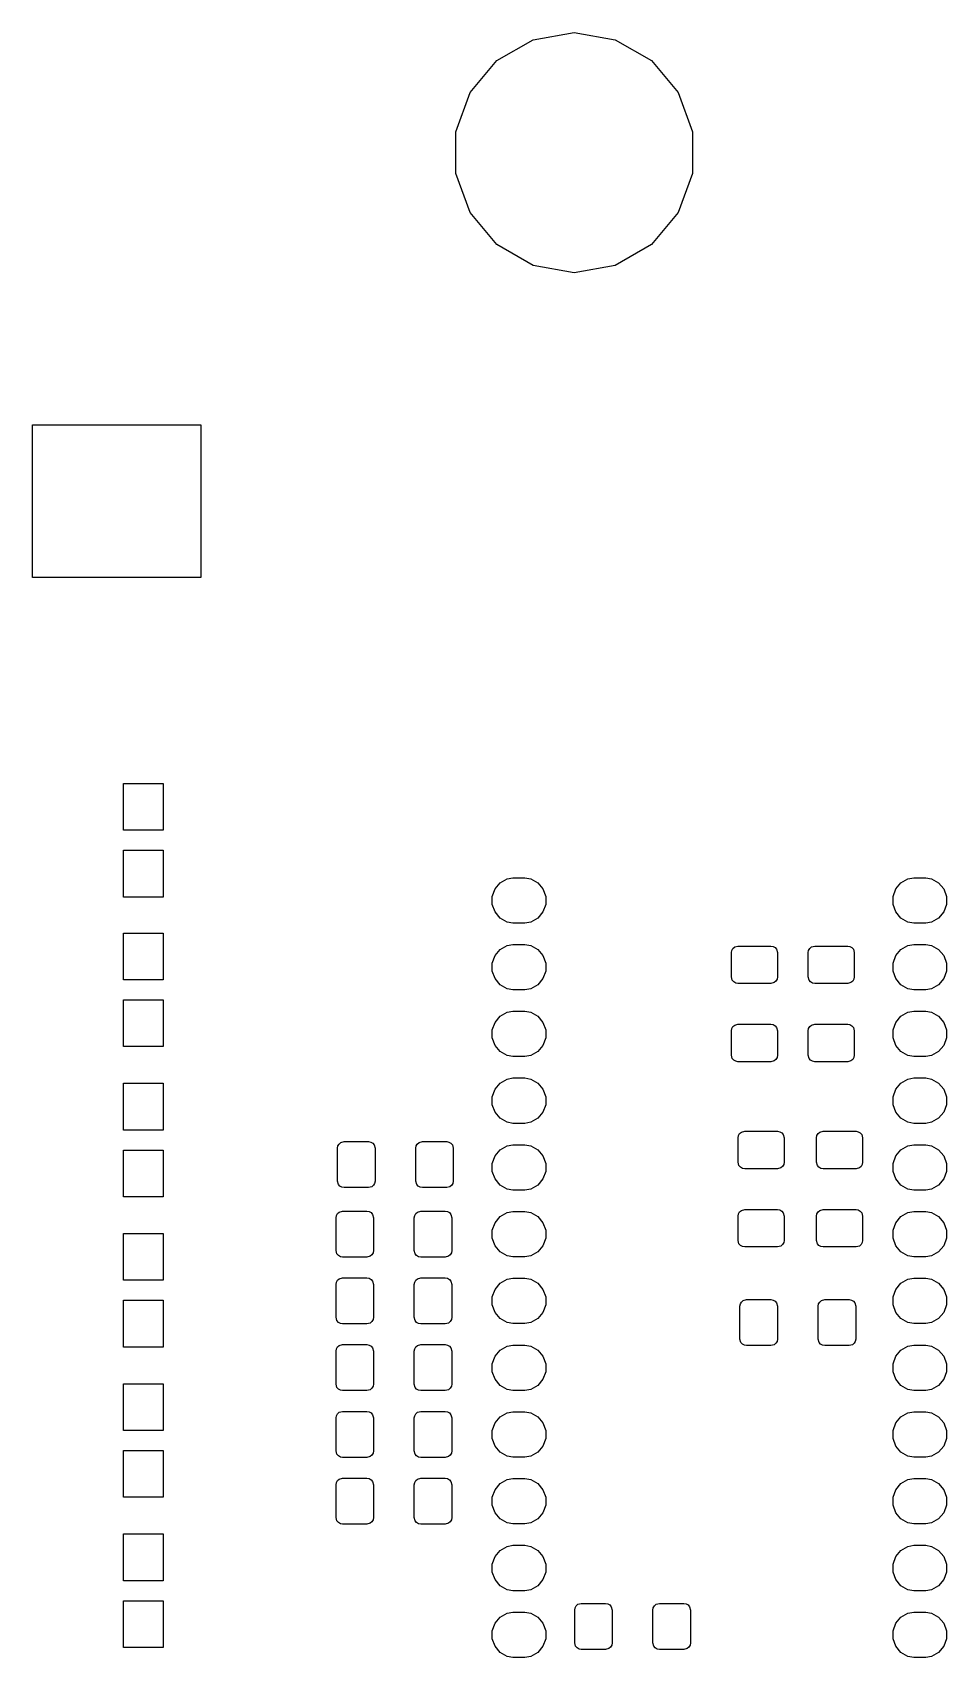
# Model space of a CAD drawing. Extents: x 84 to 156, y -169 to -34.
# Drawn here: x 120.9 to 155.7, y -100.1 to -38.2 of the extents above; entities that cross this region are included whole.
import ezdxf

# ---------------------------------------------------------------- set-up
doc = ezdxf.new("R2010")
doc.units = 0
doc.header["$MEASUREMENT"] = 0
doc.layers.add('BLACK', color=7, linetype='CONTINUOUS')

msp = doc.modelspace()

# ---------------------------------------------------------------- linework, layer by layer
at = {"layer": 'BLACK', "linetype": 'CONTINUOUS'}
for p, q in [((139.979, -38.5052), (141.541, -38.2296)), ((141.541, -38.2296), (143.104, -38.5052)), ((138.604, -39.2986), (139.979, -38.5052)), ((143.104, -38.5052), (144.479, -39.2986)), ((137.584, -40.5143), (138.604, -39.2986)), ((144.479, -39.2986), (145.499, -40.5143)), ((137.041, -42.0055), (137.584, -40.5143)), ((145.499, -40.5143), (146.041, -42.0055)), ((137.041, -43.5925), (137.041, -42.0055)), ((146.041, -42.0055), (146.041, -43.5925)), ((137.584, -45.0837), (137.041, -43.5925)), ((146.041, -43.5925), (145.499, -45.0837)), ((138.604, -46.2994), (137.584, -45.0837)), ((145.499, -45.0837), (144.479, -46.2994)), ((139.979, -47.0928), (138.604, -46.2994)), ((144.479, -46.2994), (143.104, -47.0928)), ((141.541, -47.3684), (139.979, -47.0928)), ((143.104, -47.0928), (141.541, -47.3684)), ((120.947, -58.9585), (120.947, -53.1585)), ((120.947, -53.1585), (127.347, -53.1585)), ((127.347, -53.1585), (127.347, -58.9585)), ((127.347, -58.9585), (120.947, -58.9585)), ((124.411, -68.581), (124.411, -66.801)), ((124.411, -66.801), (125.911, -66.801)), ((125.911, -66.801), (125.911, -68.581)), ((125.911, -68.581), (124.411, -68.581)), ((124.411, -71.121), (124.411, -69.341)), ((124.411, -69.341), (125.911, -69.341)), ((125.911, -69.341), (125.911, -71.121)), ((138.73, -70.5752), (138.994, -70.423)), ((138.994, -70.423), (139.218, -70.3834)), ((139.218, -70.3834), (139.674, -70.3834)), ((139.674, -70.3834), (139.898, -70.423)), ((139.898, -70.423), (140.162, -70.5752)), ((153.97, -70.5752), (154.234, -70.423)), ((154.234, -70.423), (154.458, -70.3834)), ((154.458, -70.3834), (154.914, -70.3834)), ((154.914, -70.3834), (155.138, -70.423)), ((155.138, -70.423), (155.402, -70.5752)), ((138.43, -71.0947), (138.534, -70.8085)), ((138.534, -70.8085), (138.73, -70.5752)), ((140.162, -70.5752), (140.358, -70.8085)), ((140.358, -70.8085), (140.462, -71.0947)), ((153.67, -71.0947), (153.774, -70.8085)), ((153.774, -70.8085), (153.97, -70.5752)), ((155.402, -70.5752), (155.598, -70.8085)), ((155.598, -70.8085), (155.702, -71.0947)), ((125.911, -71.121), (124.411, -71.121)), ((138.43, -71.3993), (138.43, -71.0947)), ((138.534, -71.6855), (138.43, -71.3993)), ((138.73, -71.9188), (138.534, -71.6855)), ((140.358, -71.6855), (140.162, -71.9188)), ((140.462, -71.3993), (140.358, -71.6855)), ((140.462, -71.0947), (140.462, -71.3993)), ((153.67, -71.3993), (153.67, -71.0947)), ((153.774, -71.6855), (153.67, -71.3993)), ((153.97, -71.9188), (153.774, -71.6855)), ((155.598, -71.6855), (155.402, -71.9188)), ((155.702, -71.3993), (155.598, -71.6855)), ((155.702, -71.0947), (155.702, -71.3993)), ((138.994, -72.071), (138.73, -71.9188)), ((139.218, -72.1106), (138.994, -72.071)), ((139.674, -72.1106), (139.218, -72.1106)), ((139.898, -72.071), (139.674, -72.1106)), ((140.162, -71.9188), (139.898, -72.071)), ((154.234, -72.071), (153.97, -71.9188)), ((154.458, -72.1106), (154.234, -72.071)), ((154.914, -72.1106), (154.458, -72.1106)), ((155.138, -72.071), (154.914, -72.1106)), ((155.402, -71.9188), (155.138, -72.071)), ((124.411, -74.2716), (124.411, -72.4916)), ((124.411, -72.4916), (125.911, -72.4916)), ((125.911, -72.4916), (125.911, -74.2716)), ((138.994, -72.963), (139.218, -72.9234)), ((139.218, -72.9234), (139.674, -72.9234)), ((139.674, -72.9234), (139.898, -72.963)), ((154.234, -72.963), (154.458, -72.9234)), ((154.458, -72.9234), (154.914, -72.9234)), ((154.914, -72.9234), (155.138, -72.963)), ((138.43, -73.6347), (138.534, -73.3485)), ((138.534, -73.3485), (138.73, -73.1152)), ((138.73, -73.1152), (138.994, -72.963)), ((139.898, -72.963), (140.162, -73.1152)), ((140.162, -73.1152), (140.358, -73.3485)), ((140.358, -73.3485), (140.462, -73.6347)), ((147.524, -73.234), (147.54, -73.1485)), ((147.524, -74.159), (147.524, -73.234)), ((147.54, -73.1485), (147.583, -73.0733)), ((147.583, -73.0733), (147.649, -73.0175)), ((147.649, -73.0175), (147.774, -72.984)), ((147.774, -72.984), (149.024, -72.984)), ((149.024, -72.984), (149.11, -72.9991)), ((149.11, -72.9991), (149.185, -73.0425)), ((149.185, -73.0425), (149.241, -73.109)), ((149.241, -73.109), (149.274, -73.234)), ((149.274, -73.234), (149.274, -74.159)), ((150.445, -73.234), (150.461, -73.1485)), ((150.445, -74.159), (150.445, -73.234)), ((150.461, -73.1485), (150.504, -73.0733)), ((150.504, -73.0733), (150.57, -73.0175)), ((150.57, -73.0175), (150.695, -72.984)), ((150.695, -72.984), (151.945, -72.984)), ((151.945, -72.984), (152.031, -72.9991)), ((152.031, -72.9991), (152.106, -73.0425)), ((152.106, -73.0425), (152.162, -73.109)), ((152.162, -73.109), (152.195, -73.234)), ((152.195, -73.234), (152.195, -74.159)), ((153.67, -73.6347), (153.774, -73.3485)), ((153.774, -73.3485), (153.97, -73.1152)), ((153.97, -73.1152), (154.234, -72.963)), ((155.138, -72.963), (155.402, -73.1152)), ((155.402, -73.1152), (155.598, -73.3485)), ((155.598, -73.3485), (155.702, -73.6347)), ((138.43, -73.9393), (138.43, -73.6347)), ((138.534, -74.2255), (138.43, -73.9393)), ((140.462, -73.9393), (140.358, -74.2255)), ((140.462, -73.6347), (140.462, -73.9393)), ((147.558, -74.284), (147.524, -74.159)), ((149.274, -74.159), (149.259, -74.2445)), ((150.479, -74.284), (150.445, -74.159)), ((152.195, -74.159), (152.18, -74.2445)), ((153.67, -73.9393), (153.67, -73.6347)), ((153.774, -74.2255), (153.67, -73.9393)), ((155.702, -73.9393), (155.598, -74.2255)), ((155.702, -73.6347), (155.702, -73.9393)), ((125.911, -74.2716), (124.411, -74.2716)), ((138.73, -74.4588), (138.534, -74.2255)), ((138.994, -74.611), (138.73, -74.4588)), ((139.218, -74.6506), (138.994, -74.611)), ((139.674, -74.6506), (139.218, -74.6506)), ((139.898, -74.611), (139.674, -74.6506)), ((140.162, -74.4588), (139.898, -74.611)), ((140.358, -74.2255), (140.162, -74.4588)), ((147.614, -74.3505), (147.558, -74.284)), ((147.689, -74.3939), (147.614, -74.3505)), ((147.774, -74.409), (147.689, -74.3939)), ((149.024, -74.409), (147.774, -74.409)), ((149.149, -74.3755), (149.024, -74.409)), ((149.216, -74.3197), (149.149, -74.3755)), ((149.259, -74.2445), (149.216, -74.3197)), ((150.535, -74.3505), (150.479, -74.284)), ((150.61, -74.3939), (150.535, -74.3505)), ((150.695, -74.409), (150.61, -74.3939)), ((151.945, -74.409), (150.695, -74.409)), ((152.07, -74.3755), (151.945, -74.409)), ((152.137, -74.3197), (152.07, -74.3755)), ((152.18, -74.2445), (152.137, -74.3197)), ((153.97, -74.4588), (153.774, -74.2255)), ((154.234, -74.611), (153.97, -74.4588)), ((154.458, -74.6506), (154.234, -74.611)), ((154.914, -74.6506), (154.458, -74.6506)), ((155.138, -74.611), (154.914, -74.6506)), ((155.402, -74.4588), (155.138, -74.611)), ((155.598, -74.2255), (155.402, -74.4588)), ((124.411, -76.8116), (124.411, -75.0316)), ((124.411, -75.0316), (125.911, -75.0316)), ((125.911, -75.0316), (125.911, -76.8116)), ((138.43, -76.1747), (138.534, -75.8885)), ((138.534, -75.8885), (138.73, -75.6552)), ((138.73, -75.6552), (138.994, -75.503)), ((138.994, -75.503), (139.218, -75.4634)), ((139.218, -75.4634), (139.674, -75.4634)), ((139.674, -75.4634), (139.898, -75.503)), ((139.898, -75.503), (140.162, -75.6552)), ((140.162, -75.6552), (140.358, -75.8885)), ((140.358, -75.8885), (140.462, -76.1747)), ((147.583, -76.0483), (147.649, -75.9925)), ((147.649, -75.9925), (147.774, -75.959)), ((147.774, -75.959), (149.024, -75.959)), ((149.024, -75.959), (149.11, -75.9741)), ((149.11, -75.9741), (149.185, -76.0175)), ((149.185, -76.0175), (149.241, -76.084)), ((150.504, -76.0483), (150.57, -75.9925)), ((150.57, -75.9925), (150.695, -75.959)), ((150.695, -75.959), (151.945, -75.959)), ((151.945, -75.959), (152.031, -75.9741)), ((152.031, -75.9741), (152.106, -76.0175)), ((152.106, -76.0175), (152.162, -76.084)), ((153.67, -76.1747), (153.774, -75.8885)), ((153.774, -75.8885), (153.97, -75.6552)), ((153.97, -75.6552), (154.234, -75.503)), ((154.234, -75.503), (154.458, -75.4634)), ((154.458, -75.4634), (154.914, -75.4634)), ((154.914, -75.4634), (155.138, -75.503)), ((155.138, -75.503), (155.402, -75.6552)), ((155.402, -75.6552), (155.598, -75.8885)), ((155.598, -75.8885), (155.702, -76.1747)), ((138.43, -76.4793), (138.43, -76.1747)), ((138.534, -76.7655), (138.43, -76.4793)), ((140.462, -76.4793), (140.358, -76.7655)), ((140.462, -76.1747), (140.462, -76.4793)), ((147.524, -76.209), (147.54, -76.1235)), ((147.524, -77.134), (147.524, -76.209)), ((147.54, -76.1235), (147.583, -76.0483)), ((149.241, -76.084), (149.274, -76.209)), ((149.274, -76.209), (149.274, -77.134)), ((150.445, -76.209), (150.461, -76.1235)), ((150.445, -77.134), (150.445, -76.209)), ((150.461, -76.1235), (150.504, -76.0483)), ((152.162, -76.084), (152.195, -76.209)), ((152.195, -76.209), (152.195, -77.134)), ((153.67, -76.4793), (153.67, -76.1747)), ((153.774, -76.7655), (153.67, -76.4793)), ((155.702, -76.4793), (155.598, -76.7655)), ((155.702, -76.1747), (155.702, -76.4793)), ((125.911, -76.8116), (124.411, -76.8116)), ((138.73, -76.9988), (138.534, -76.7655)), ((138.994, -77.151), (138.73, -76.9988)), ((139.218, -77.1906), (138.994, -77.151)), ((139.674, -77.1906), (139.218, -77.1906)), ((139.898, -77.151), (139.674, -77.1906)), ((140.162, -76.9988), (139.898, -77.151)), ((140.358, -76.7655), (140.162, -76.9988)), ((147.558, -77.259), (147.524, -77.134)), ((147.614, -77.3255), (147.558, -77.259)), ((149.259, -77.2195), (149.216, -77.2947)), ((149.274, -77.134), (149.259, -77.2195)), ((150.479, -77.259), (150.445, -77.134)), ((150.535, -77.3255), (150.479, -77.259)), ((152.18, -77.2195), (152.137, -77.2947)), ((152.195, -77.134), (152.18, -77.2195)), ((153.97, -76.9988), (153.774, -76.7655)), ((154.234, -77.151), (153.97, -76.9988)), ((154.458, -77.1906), (154.234, -77.151)), ((154.914, -77.1906), (154.458, -77.1906)), ((155.138, -77.151), (154.914, -77.1906)), ((155.402, -76.9988), (155.138, -77.151)), ((155.598, -76.7655), (155.402, -76.9988)), ((147.689, -77.3689), (147.614, -77.3255)), ((147.774, -77.384), (147.689, -77.3689)), ((149.024, -77.384), (147.774, -77.384)), ((149.149, -77.3505), (149.024, -77.384)), ((149.216, -77.2947), (149.149, -77.3505)), ((150.61, -77.3689), (150.535, -77.3255)), ((150.695, -77.384), (150.61, -77.3689)), ((151.945, -77.384), (150.695, -77.384)), ((152.07, -77.3505), (151.945, -77.384)), ((152.137, -77.2947), (152.07, -77.3505)), ((124.411, -79.9866), (124.411, -78.2066)), ((124.411, -78.2066), (125.911, -78.2066)), ((125.911, -78.2066), (125.911, -79.9866)), ((138.43, -78.7147), (138.534, -78.4285)), ((138.534, -78.4285), (138.73, -78.1952)), ((138.73, -78.1952), (138.994, -78.043)), ((138.994, -78.043), (139.218, -78.0034)), ((139.218, -78.0034), (139.674, -78.0034)), ((139.674, -78.0034), (139.898, -78.043)), ((139.898, -78.043), (140.162, -78.1952)), ((140.162, -78.1952), (140.358, -78.4285)), ((140.358, -78.4285), (140.462, -78.7147)), ((153.67, -78.7147), (153.774, -78.4285)), ((153.774, -78.4285), (153.97, -78.1952)), ((153.97, -78.1952), (154.234, -78.043)), ((154.234, -78.043), (154.458, -78.0034)), ((154.458, -78.0034), (154.914, -78.0034)), ((154.914, -78.0034), (155.138, -78.043)), ((155.138, -78.043), (155.402, -78.1952)), ((155.402, -78.1952), (155.598, -78.4285)), ((155.598, -78.4285), (155.702, -78.7147)), ((138.43, -79.0193), (138.43, -78.7147)), ((138.534, -79.3055), (138.43, -79.0193)), ((140.462, -79.0193), (140.358, -79.3055)), ((140.462, -78.7147), (140.462, -79.0193)), ((153.67, -79.0193), (153.67, -78.7147)), ((153.774, -79.3055), (153.67, -79.0193)), ((155.702, -79.0193), (155.598, -79.3055)), ((155.702, -78.7147), (155.702, -79.0193)), ((138.73, -79.5388), (138.534, -79.3055)), ((138.994, -79.691), (138.73, -79.5388)), ((139.218, -79.7306), (138.994, -79.691)), ((139.674, -79.7306), (139.218, -79.7306)), ((139.898, -79.691), (139.674, -79.7306)), ((140.162, -79.5388), (139.898, -79.691)), ((140.358, -79.3055), (140.162, -79.5388)), ((153.97, -79.5388), (153.774, -79.3055)), ((154.234, -79.691), (153.97, -79.5388)), ((154.458, -79.7306), (154.234, -79.691)), ((154.914, -79.7306), (154.458, -79.7306)), ((155.138, -79.691), (154.914, -79.7306)), ((155.402, -79.5388), (155.138, -79.691)), ((155.598, -79.3055), (155.402, -79.5388)), ((125.911, -79.9866), (124.411, -79.9866)), ((147.778, -80.2825), (147.794, -80.197)), ((147.778, -81.2075), (147.778, -80.2825)), ((147.794, -80.197), (147.837, -80.1218)), ((147.837, -80.1218), (147.903, -80.066)), ((147.903, -80.066), (148.028, -80.0325)), ((148.028, -80.0325), (149.278, -80.0325)), ((149.278, -80.0325), (149.364, -80.0476)), ((149.364, -80.0476), (149.439, -80.091)), ((149.439, -80.091), (149.495, -80.1575)), ((149.495, -80.1575), (149.528, -80.2825)), ((149.528, -80.2825), (149.528, -81.2075)), ((150.763, -80.2825), (150.778, -80.197)), ((150.763, -81.2075), (150.763, -80.2825)), ((150.778, -80.197), (150.821, -80.1218)), ((150.821, -80.1218), (150.888, -80.066)), ((150.888, -80.066), (151.013, -80.0325)), ((151.013, -80.0325), (152.263, -80.0325)), ((152.263, -80.0325), (152.349, -80.0476)), ((152.349, -80.0476), (152.424, -80.091)), ((152.424, -80.091), (152.48, -80.1575)), ((152.48, -80.1575), (152.513, -80.2825)), ((152.513, -80.2825), (152.513, -81.2075)), ((124.411, -82.5266), (124.411, -80.7466)), ((124.411, -80.7466), (125.911, -80.7466)), ((125.911, -80.7466), (125.911, -82.5266)), ((132.547, -80.6764), (132.562, -80.5909)), ((132.547, -81.9264), (132.547, -80.6764)), ((132.562, -80.5909), (132.605, -80.5157)), ((132.605, -80.5157), (132.672, -80.4599)), ((132.672, -80.4599), (132.797, -80.4264)), ((132.797, -80.4264), (133.722, -80.4264)), ((133.722, -80.4264), (133.808, -80.4415)), ((133.808, -80.4415), (133.883, -80.4849)), ((133.883, -80.4849), (133.939, -80.5514)), ((133.939, -80.5514), (133.972, -80.6764)), ((133.972, -80.6764), (133.972, -81.9264)), ((135.522, -80.6764), (135.537, -80.5909)), ((135.522, -81.9264), (135.522, -80.6764)), ((135.537, -80.5909), (135.58, -80.5157)), ((135.58, -80.5157), (135.647, -80.4599)), ((135.647, -80.4599), (135.772, -80.4264)), ((135.772, -80.4264), (136.697, -80.4264)), ((136.697, -80.4264), (136.783, -80.4415)), ((136.783, -80.4415), (136.858, -80.4849)), ((136.858, -80.4849), (136.914, -80.5514)), ((136.914, -80.5514), (136.947, -80.6764)), ((136.947, -80.6764), (136.947, -81.9264)), ((138.43, -81.2547), (138.534, -80.9685)), ((138.534, -80.9685), (138.73, -80.7352)), ((138.73, -80.7352), (138.994, -80.583)), ((138.994, -80.583), (139.218, -80.5434)), ((139.218, -80.5434), (139.674, -80.5434)), ((139.674, -80.5434), (139.898, -80.583)), ((139.898, -80.583), (140.162, -80.7352)), ((140.162, -80.7352), (140.358, -80.9685)), ((140.358, -80.9685), (140.462, -81.2547)), ((153.67, -81.2547), (153.774, -80.9685)), ((153.774, -80.9685), (153.97, -80.7352)), ((153.97, -80.7352), (154.234, -80.583)), ((154.234, -80.583), (154.458, -80.5434)), ((154.458, -80.5434), (154.914, -80.5434)), ((154.914, -80.5434), (155.138, -80.583)), ((155.138, -80.583), (155.402, -80.7352)), ((155.402, -80.7352), (155.598, -80.9685)), ((155.598, -80.9685), (155.702, -81.2547)), ((138.43, -81.5593), (138.43, -81.2547)), ((138.534, -81.8455), (138.43, -81.5593)), ((140.462, -81.5593), (140.358, -81.8455)), ((140.462, -81.2547), (140.462, -81.5593)), ((147.812, -81.3325), (147.778, -81.2075)), ((147.868, -81.399), (147.812, -81.3325)), ((147.943, -81.4424), (147.868, -81.399)), ((148.028, -81.4575), (147.943, -81.4424)), ((149.278, -81.4575), (148.028, -81.4575)), ((149.403, -81.424), (149.278, -81.4575)), ((149.47, -81.3682), (149.403, -81.424)), ((149.513, -81.293), (149.47, -81.3682)), ((149.528, -81.2075), (149.513, -81.293)), ((150.796, -81.3325), (150.763, -81.2075)), ((150.852, -81.399), (150.796, -81.3325)), ((150.927, -81.4424), (150.852, -81.399)), ((151.013, -81.4575), (150.927, -81.4424)), ((152.263, -81.4575), (151.013, -81.4575)), ((152.388, -81.424), (152.263, -81.4575)), ((152.455, -81.3682), (152.388, -81.424)), ((152.498, -81.293), (152.455, -81.3682)), ((152.513, -81.2075), (152.498, -81.293)), ((153.67, -81.5593), (153.67, -81.2547)), ((153.774, -81.8455), (153.67, -81.5593)), ((155.702, -81.5593), (155.598, -81.8455)), ((155.702, -81.2547), (155.702, -81.5593)), ((132.58, -82.0514), (132.547, -81.9264)), ((132.636, -82.1179), (132.58, -82.0514)), ((132.711, -82.1613), (132.636, -82.1179)), ((132.797, -82.1764), (132.711, -82.1613)), ((133.722, -82.1764), (132.797, -82.1764)), ((133.847, -82.1429), (133.722, -82.1764)), ((133.914, -82.0871), (133.847, -82.1429)), ((133.957, -82.0119), (133.914, -82.0871)), ((133.972, -81.9264), (133.957, -82.0119)), ((135.555, -82.0514), (135.522, -81.9264)), ((135.611, -82.1179), (135.555, -82.0514)), ((135.686, -82.1613), (135.611, -82.1179)), ((135.772, -82.1764), (135.686, -82.1613)), ((136.697, -82.1764), (135.772, -82.1764)), ((136.822, -82.1429), (136.697, -82.1764)), ((136.889, -82.0871), (136.822, -82.1429)), ((136.932, -82.0119), (136.889, -82.0871)), ((136.947, -81.9264), (136.932, -82.0119)), ((138.73, -82.0788), (138.534, -81.8455)), ((138.994, -82.231), (138.73, -82.0788)), ((140.162, -82.0788), (139.898, -82.231)), ((140.358, -81.8455), (140.162, -82.0788)), ((153.97, -82.0788), (153.774, -81.8455)), ((154.234, -82.231), (153.97, -82.0788)), ((155.402, -82.0788), (155.138, -82.231)), ((155.598, -81.8455), (155.402, -82.0788)), ((125.911, -82.5266), (124.411, -82.5266)), ((139.218, -82.2706), (138.994, -82.231)), ((139.674, -82.2706), (139.218, -82.2706)), ((139.898, -82.231), (139.674, -82.2706)), ((154.458, -82.2706), (154.234, -82.231)), ((154.914, -82.2706), (154.458, -82.2706)), ((155.138, -82.231), (154.914, -82.2706)), ((132.489, -83.319), (132.504, -83.2335)), ((132.489, -84.569), (132.489, -83.319)), ((132.504, -83.2335), (132.548, -83.1583)), ((132.548, -83.1583), (132.614, -83.1025)), ((132.614, -83.1025), (132.739, -83.069)), ((132.739, -83.069), (133.664, -83.069)), ((133.664, -83.069), (133.75, -83.0841)), ((133.75, -83.0841), (133.825, -83.1275)), ((133.825, -83.1275), (133.881, -83.194)), ((133.881, -83.194), (133.914, -83.319)), ((133.914, -83.319), (133.914, -84.569)), ((135.464, -83.319), (135.479, -83.2335)), ((135.464, -84.569), (135.464, -83.319)), ((135.479, -83.2335), (135.523, -83.1583)), ((135.523, -83.1583), (135.589, -83.1025)), ((135.589, -83.1025), (135.714, -83.069)), ((135.714, -83.069), (136.639, -83.069)), ((136.639, -83.069), (136.725, -83.0841)), ((136.725, -83.0841), (136.8, -83.1275)), ((136.8, -83.1275), (136.856, -83.194)), ((136.856, -83.194), (136.889, -83.319)), ((136.889, -83.319), (136.889, -84.569)), ((138.534, -83.5085), (138.73, -83.2752)), ((138.73, -83.2752), (138.994, -83.123)), ((138.994, -83.123), (139.218, -83.0834)), ((139.218, -83.0834), (139.674, -83.0834)), ((139.674, -83.0834), (139.898, -83.123)), ((139.898, -83.123), (140.162, -83.2752)), ((140.162, -83.2752), (140.358, -83.5085)), ((147.778, -83.2575), (147.794, -83.172)), ((147.778, -84.1825), (147.778, -83.2575)), ((147.794, -83.172), (147.837, -83.0968)), ((147.837, -83.0968), (147.903, -83.041)), ((147.903, -83.041), (148.028, -83.0075)), ((148.028, -83.0075), (149.278, -83.0075)), ((149.278, -83.0075), (149.364, -83.0226)), ((149.364, -83.0226), (149.439, -83.066)), ((149.439, -83.066), (149.495, -83.1325)), ((149.495, -83.1325), (149.528, -83.2575)), ((149.528, -83.2575), (149.528, -84.1825)), ((150.763, -83.2575), (150.778, -83.172)), ((150.763, -84.1825), (150.763, -83.2575)), ((150.778, -83.172), (150.821, -83.0968)), ((150.821, -83.0968), (150.888, -83.041)), ((150.888, -83.041), (151.013, -83.0075)), ((151.013, -83.0075), (152.263, -83.0075)), ((152.263, -83.0075), (152.349, -83.0226)), ((152.349, -83.0226), (152.424, -83.066)), ((152.424, -83.066), (152.48, -83.1325)), ((152.48, -83.1325), (152.513, -83.2575)), ((152.513, -83.2575), (152.513, -84.1825)), ((153.774, -83.5085), (153.97, -83.2752)), ((153.97, -83.2752), (154.234, -83.123)), ((154.234, -83.123), (154.458, -83.0834)), ((154.458, -83.0834), (154.914, -83.0834)), ((154.914, -83.0834), (155.138, -83.123)), ((155.138, -83.123), (155.402, -83.2752)), ((155.402, -83.2752), (155.598, -83.5085)), ((124.411, -85.7016), (124.411, -83.9216)), ((124.411, -83.9216), (125.911, -83.9216)), ((125.911, -83.9216), (125.911, -85.7016)), ((138.43, -83.7947), (138.534, -83.5085)), ((138.43, -84.0993), (138.43, -83.7947)), ((140.358, -83.5085), (140.462, -83.7947)), ((140.462, -83.7947), (140.462, -84.0993)), ((153.67, -83.7947), (153.774, -83.5085)), ((153.67, -84.0993), (153.67, -83.7947)), ((155.598, -83.5085), (155.702, -83.7947)), ((155.702, -83.7947), (155.702, -84.0993)), ((132.523, -84.694), (132.489, -84.569)), ((132.579, -84.7605), (132.523, -84.694)), ((133.899, -84.6545), (133.856, -84.7297)), ((133.914, -84.569), (133.899, -84.6545)), ((135.498, -84.694), (135.464, -84.569)), ((135.554, -84.7605), (135.498, -84.694)), ((136.874, -84.6545), (136.831, -84.7297)), ((136.889, -84.569), (136.874, -84.6545)), ((138.534, -84.3855), (138.43, -84.0993)), ((138.73, -84.6188), (138.534, -84.3855)), ((138.994, -84.771), (138.73, -84.6188)), ((140.162, -84.6188), (139.898, -84.771)), ((140.358, -84.3855), (140.162, -84.6188)), ((140.462, -84.0993), (140.358, -84.3855)), ((147.812, -84.3075), (147.778, -84.1825)), ((147.868, -84.374), (147.812, -84.3075)), ((147.943, -84.4174), (147.868, -84.374)), ((148.028, -84.4325), (147.943, -84.4174)), ((149.278, -84.4325), (148.028, -84.4325)), ((149.403, -84.399), (149.278, -84.4325)), ((149.47, -84.3432), (149.403, -84.399)), ((149.513, -84.268), (149.47, -84.3432)), ((149.528, -84.1825), (149.513, -84.268)), ((150.796, -84.3075), (150.763, -84.1825)), ((150.852, -84.374), (150.796, -84.3075)), ((150.927, -84.4174), (150.852, -84.374)), ((151.013, -84.4325), (150.927, -84.4174)), ((152.263, -84.4325), (151.013, -84.4325)), ((152.388, -84.399), (152.263, -84.4325)), ((152.455, -84.3432), (152.388, -84.399)), ((152.498, -84.268), (152.455, -84.3432)), ((152.513, -84.1825), (152.498, -84.268)), ((153.774, -84.3855), (153.67, -84.0993)), ((153.97, -84.6188), (153.774, -84.3855)), ((154.234, -84.771), (153.97, -84.6188)), ((155.402, -84.6188), (155.138, -84.771)), ((155.598, -84.3855), (155.402, -84.6188)), ((155.702, -84.0993), (155.598, -84.3855)), ((132.654, -84.8039), (132.579, -84.7605)), ((132.739, -84.819), (132.654, -84.8039)), ((133.664, -84.819), (132.739, -84.819)), ((133.789, -84.7855), (133.664, -84.819)), ((133.856, -84.7297), (133.789, -84.7855)), ((135.629, -84.8039), (135.554, -84.7605)), ((135.714, -84.819), (135.629, -84.8039)), ((136.639, -84.819), (135.714, -84.819)), ((136.764, -84.7855), (136.639, -84.819)), ((136.831, -84.7297), (136.764, -84.7855)), ((139.218, -84.8106), (138.994, -84.771)), ((139.674, -84.8106), (139.218, -84.8106)), ((139.898, -84.771), (139.674, -84.8106)), ((154.458, -84.8106), (154.234, -84.771)), ((154.914, -84.8106), (154.458, -84.8106)), ((155.138, -84.771), (154.914, -84.8106)), ((125.911, -85.7016), (124.411, -85.7016)), ((132.489, -85.859), (132.504, -85.7735)), ((132.489, -87.109), (132.489, -85.859)), ((132.504, -85.7735), (132.548, -85.6983)), ((132.548, -85.6983), (132.614, -85.6425)), ((132.614, -85.6425), (132.739, -85.609)), ((132.739, -85.609), (133.664, -85.609)), ((133.664, -85.609), (133.75, -85.6241)), ((133.75, -85.6241), (133.825, -85.6675)), ((133.825, -85.6675), (133.881, -85.734)), ((133.881, -85.734), (133.914, -85.859)), ((133.914, -85.859), (133.914, -87.109)), ((135.464, -85.859), (135.479, -85.7735)), ((135.464, -87.109), (135.464, -85.859)), ((135.479, -85.7735), (135.523, -85.6983)), ((135.523, -85.6983), (135.589, -85.6425)), ((135.589, -85.6425), (135.714, -85.609)), ((135.714, -85.609), (136.639, -85.609)), ((136.639, -85.609), (136.725, -85.6241)), ((136.725, -85.6241), (136.8, -85.6675)), ((136.8, -85.6675), (136.856, -85.734)), ((136.856, -85.734), (136.889, -85.859)), ((136.889, -85.859), (136.889, -87.109)), ((138.534, -86.0485), (138.73, -85.8152)), ((138.73, -85.8152), (138.994, -85.663)), ((138.994, -85.663), (139.218, -85.6234)), ((139.218, -85.6234), (139.674, -85.6234)), ((139.674, -85.6234), (139.898, -85.663)), ((139.898, -85.663), (140.162, -85.8152)), ((140.162, -85.8152), (140.358, -86.0485)), ((153.774, -86.0485), (153.97, -85.8152)), ((153.97, -85.8152), (154.234, -85.663)), ((154.234, -85.663), (154.458, -85.6234)), ((154.458, -85.6234), (154.914, -85.6234)), ((154.914, -85.6234), (155.138, -85.663)), ((155.138, -85.663), (155.402, -85.8152)), ((155.402, -85.8152), (155.598, -86.0485)), ((124.411, -88.2416), (124.411, -86.4616)), ((124.411, -86.4616), (125.911, -86.4616)), ((125.911, -86.4616), (125.911, -88.2416)), ((138.43, -86.3347), (138.534, -86.0485)), ((138.43, -86.6393), (138.43, -86.3347)), ((140.358, -86.0485), (140.462, -86.3347)), ((140.462, -86.3347), (140.462, -86.6393)), ((147.866, -86.602), (147.909, -86.5268)), ((147.909, -86.5268), (147.975, -86.471)), ((147.975, -86.471), (148.1, -86.4375)), ((148.1, -86.4375), (149.025, -86.4375)), ((149.025, -86.4375), (149.111, -86.4526)), ((149.111, -86.4526), (149.186, -86.496)), ((149.186, -86.496), (149.242, -86.5625)), ((150.841, -86.602), (150.884, -86.5268)), ((150.884, -86.5268), (150.951, -86.471)), ((150.951, -86.471), (151.076, -86.4375)), ((151.076, -86.4375), (152, -86.4375)), ((152, -86.4375), (152.086, -86.4526)), ((152.086, -86.4526), (152.161, -86.496)), ((152.161, -86.496), (152.217, -86.5625)), ((153.67, -86.3347), (153.774, -86.0485)), ((153.67, -86.6393), (153.67, -86.3347)), ((155.598, -86.0485), (155.702, -86.3347)), ((155.702, -86.3347), (155.702, -86.6393)), ((132.523, -87.234), (132.489, -87.109)), ((133.914, -87.109), (133.899, -87.1945)), ((135.498, -87.234), (135.464, -87.109)), ((136.889, -87.109), (136.874, -87.1945)), ((138.534, -86.9255), (138.43, -86.6393)), ((138.73, -87.1588), (138.534, -86.9255)), ((138.994, -87.311), (138.73, -87.1588)), ((140.162, -87.1588), (139.898, -87.311)), ((140.358, -86.9255), (140.162, -87.1588)), ((140.462, -86.6393), (140.358, -86.9255)), ((147.85, -86.6875), (147.866, -86.602)), ((147.85, -87.9375), (147.85, -86.6875)), ((149.242, -86.5625), (149.275, -86.6875)), ((149.275, -86.6875), (149.275, -87.9375)), ((150.826, -86.6875), (150.841, -86.602)), ((150.826, -87.9375), (150.826, -86.6875)), ((152.217, -86.5625), (152.25, -86.6875)), ((152.25, -86.6875), (152.25, -87.9375)), ((153.774, -86.9255), (153.67, -86.6393)), ((153.97, -87.1588), (153.774, -86.9255)), ((154.234, -87.311), (153.97, -87.1588)), ((155.402, -87.1588), (155.138, -87.311)), ((155.598, -86.9255), (155.402, -87.1588)), ((155.702, -86.6393), (155.598, -86.9255)), ((132.579, -87.3005), (132.523, -87.234)), ((132.654, -87.3439), (132.579, -87.3005)), ((132.739, -87.359), (132.654, -87.3439)), ((133.664, -87.359), (132.739, -87.359)), ((133.789, -87.3255), (133.664, -87.359)), ((133.856, -87.2697), (133.789, -87.3255)), ((133.899, -87.1945), (133.856, -87.2697)), ((135.554, -87.3005), (135.498, -87.234)), ((135.629, -87.3439), (135.554, -87.3005)), ((135.714, -87.359), (135.629, -87.3439)), ((136.639, -87.359), (135.714, -87.359)), ((136.764, -87.3255), (136.639, -87.359)), ((136.831, -87.2697), (136.764, -87.3255)), ((136.874, -87.1945), (136.831, -87.2697)), ((139.218, -87.3506), (138.994, -87.311)), ((139.674, -87.3506), (139.218, -87.3506)), ((139.898, -87.311), (139.674, -87.3506)), ((154.458, -87.3506), (154.234, -87.311)), ((154.914, -87.3506), (154.458, -87.3506)), ((155.138, -87.311), (154.914, -87.3506)), ((125.911, -88.2416), (124.411, -88.2416)), ((132.489, -88.399), (132.504, -88.3135)), ((132.489, -89.649), (132.489, -88.399)), ((132.504, -88.3135), (132.548, -88.2383)), ((132.548, -88.2383), (132.614, -88.1825)), ((132.614, -88.1825), (132.739, -88.149)), ((132.739, -88.149), (133.664, -88.149)), ((133.664, -88.149), (133.75, -88.1641)), ((133.75, -88.1641), (133.825, -88.2075)), ((133.825, -88.2075), (133.881, -88.274)), ((133.881, -88.274), (133.914, -88.399)), ((133.914, -88.399), (133.914, -89.649)), ((135.464, -88.399), (135.479, -88.3135)), ((135.464, -89.649), (135.464, -88.399)), ((135.479, -88.3135), (135.523, -88.2383)), ((135.523, -88.2383), (135.589, -88.1825)), ((135.589, -88.1825), (135.714, -88.149)), ((135.714, -88.149), (136.639, -88.149)), ((136.639, -88.149), (136.725, -88.1641)), ((136.725, -88.1641), (136.8, -88.2075)), ((136.8, -88.2075), (136.856, -88.274)), ((136.856, -88.274), (136.889, -88.399)), ((136.889, -88.399), (136.889, -89.649)), ((138.534, -88.5885), (138.73, -88.3552)), ((138.73, -88.3552), (138.994, -88.203)), ((138.994, -88.203), (139.218, -88.1634)), ((139.218, -88.1634), (139.674, -88.1634)), ((139.674, -88.1634), (139.898, -88.203)), ((139.898, -88.203), (140.162, -88.3552)), ((140.162, -88.3552), (140.358, -88.5885)), ((147.884, -88.0625), (147.85, -87.9375)), ((147.94, -88.129), (147.884, -88.0625)), ((148.015, -88.1724), (147.94, -88.129)), ((148.1, -88.1875), (148.015, -88.1724)), ((149.025, -88.1875), (148.1, -88.1875)), ((149.15, -88.154), (149.025, -88.1875)), ((149.217, -88.0982), (149.15, -88.154)), ((149.26, -88.023), (149.217, -88.0982)), ((149.275, -87.9375), (149.26, -88.023)), ((150.859, -88.0625), (150.826, -87.9375)), ((150.915, -88.129), (150.859, -88.0625)), ((150.99, -88.1724), (150.915, -88.129)), ((151.076, -88.1875), (150.99, -88.1724)), ((152, -88.1875), (151.076, -88.1875)), ((152.125, -88.154), (152, -88.1875)), ((152.192, -88.0982), (152.125, -88.154)), ((152.235, -88.023), (152.192, -88.0982)), ((152.25, -87.9375), (152.235, -88.023)), ((153.774, -88.5885), (153.97, -88.3552)), ((153.97, -88.3552), (154.234, -88.203)), ((154.234, -88.203), (154.458, -88.1634)), ((154.458, -88.1634), (154.914, -88.1634)), ((154.914, -88.1634), (155.138, -88.203)), ((155.138, -88.203), (155.402, -88.3552)), ((155.402, -88.3552), (155.598, -88.5885)), ((138.43, -88.8747), (138.534, -88.5885)), ((138.43, -89.1793), (138.43, -88.8747)), ((140.358, -88.5885), (140.462, -88.8747)), ((140.462, -88.8747), (140.462, -89.1793)), ((153.67, -88.8747), (153.774, -88.5885)), ((153.67, -89.1793), (153.67, -88.8747)), ((155.598, -88.5885), (155.702, -88.8747)), ((155.702, -88.8747), (155.702, -89.1793)), ((124.411, -91.4166), (124.411, -89.6366)), ((124.411, -89.6366), (125.911, -89.6366)), ((125.911, -89.6366), (125.911, -91.4166)), ((138.534, -89.4655), (138.43, -89.1793)), ((138.73, -89.6988), (138.534, -89.4655)), ((140.358, -89.4655), (140.162, -89.6988)), ((140.462, -89.1793), (140.358, -89.4655)), ((153.774, -89.4655), (153.67, -89.1793)), ((153.97, -89.6988), (153.774, -89.4655)), ((155.598, -89.4655), (155.402, -89.6988)), ((155.702, -89.1793), (155.598, -89.4655)), ((132.523, -89.774), (132.489, -89.649)), ((132.579, -89.8405), (132.523, -89.774)), ((132.654, -89.8839), (132.579, -89.8405)), ((132.739, -89.899), (132.654, -89.8839)), ((133.664, -89.899), (132.739, -89.899)), ((133.789, -89.8655), (133.664, -89.899)), ((133.856, -89.8097), (133.789, -89.8655)), ((133.899, -89.7345), (133.856, -89.8097)), ((133.914, -89.649), (133.899, -89.7345)), ((135.498, -89.774), (135.464, -89.649)), ((135.554, -89.8405), (135.498, -89.774)), ((135.629, -89.8839), (135.554, -89.8405)), ((135.714, -89.899), (135.629, -89.8839)), ((136.639, -89.899), (135.714, -89.899)), ((136.764, -89.8655), (136.639, -89.899)), ((136.831, -89.8097), (136.764, -89.8655)), ((136.874, -89.7345), (136.831, -89.8097)), ((136.889, -89.649), (136.874, -89.7345)), ((138.994, -89.851), (138.73, -89.6988)), ((139.218, -89.8906), (138.994, -89.851)), ((139.674, -89.8906), (139.218, -89.8906)), ((139.898, -89.851), (139.674, -89.8906)), ((140.162, -89.6988), (139.898, -89.851)), ((154.234, -89.851), (153.97, -89.6988)), ((154.458, -89.8906), (154.234, -89.851)), ((154.914, -89.8906), (154.458, -89.8906)), ((155.138, -89.851), (154.914, -89.8906)), ((155.402, -89.6988), (155.138, -89.851)), ((132.489, -90.939), (132.504, -90.8535)), ((132.504, -90.8535), (132.548, -90.7783)), ((132.548, -90.7783), (132.614, -90.7225)), ((132.614, -90.7225), (132.739, -90.689)), ((132.739, -90.689), (133.664, -90.689)), ((133.664, -90.689), (133.75, -90.7041)), ((133.75, -90.7041), (133.825, -90.7475)), ((133.825, -90.7475), (133.881, -90.814)), ((133.881, -90.814), (133.914, -90.939)), ((135.464, -90.939), (135.479, -90.8535)), ((135.479, -90.8535), (135.523, -90.7783)), ((135.523, -90.7783), (135.589, -90.7225)), ((135.589, -90.7225), (135.714, -90.689)), ((135.714, -90.689), (136.639, -90.689)), ((136.639, -90.689), (136.725, -90.7041)), ((136.725, -90.7041), (136.8, -90.7475)), ((136.8, -90.7475), (136.856, -90.814)), ((136.856, -90.814), (136.889, -90.939)), ((138.73, -90.8952), (138.994, -90.743)), ((138.994, -90.743), (139.218, -90.7034)), ((139.218, -90.7034), (139.674, -90.7034)), ((139.674, -90.7034), (139.898, -90.743)), ((139.898, -90.743), (140.162, -90.8952)), ((153.97, -90.8952), (154.234, -90.743)), ((154.234, -90.743), (154.458, -90.7034)), ((154.458, -90.7034), (154.914, -90.7034)), ((154.914, -90.7034), (155.138, -90.743)), ((155.138, -90.743), (155.402, -90.8952)), ((125.911, -91.4166), (124.411, -91.4166)), ((132.489, -92.189), (132.489, -90.939)), ((133.914, -90.939), (133.914, -92.189)), ((135.464, -92.189), (135.464, -90.939)), ((136.889, -90.939), (136.889, -92.189)), ((138.43, -91.4147), (138.534, -91.1285)), ((138.43, -91.7193), (138.43, -91.4147)), ((138.534, -91.1285), (138.73, -90.8952)), ((140.162, -90.8952), (140.358, -91.1285)), ((140.358, -91.1285), (140.462, -91.4147)), ((140.462, -91.4147), (140.462, -91.7193)), ((153.67, -91.4147), (153.774, -91.1285)), ((153.67, -91.7193), (153.67, -91.4147)), ((153.774, -91.1285), (153.97, -90.8952)), ((155.402, -90.8952), (155.598, -91.1285)), ((155.598, -91.1285), (155.702, -91.4147)), ((155.702, -91.4147), (155.702, -91.7193)), ((138.534, -92.0055), (138.43, -91.7193)), ((138.73, -92.2388), (138.534, -92.0055)), ((140.358, -92.0055), (140.162, -92.2388)), ((140.462, -91.7193), (140.358, -92.0055)), ((153.774, -92.0055), (153.67, -91.7193)), ((153.97, -92.2388), (153.774, -92.0055)), ((155.598, -92.0055), (155.402, -92.2388)), ((155.702, -91.7193), (155.598, -92.0055)), ((124.411, -93.9566), (124.411, -92.1766)), ((124.411, -92.1766), (125.911, -92.1766)), ((125.911, -92.1766), (125.911, -93.9566)), ((132.523, -92.314), (132.489, -92.189)), ((132.579, -92.3805), (132.523, -92.314)), ((132.654, -92.4239), (132.579, -92.3805)), ((132.739, -92.439), (132.654, -92.4239)), ((133.664, -92.439), (132.739, -92.439)), ((133.789, -92.4055), (133.664, -92.439)), ((133.856, -92.3497), (133.789, -92.4055)), ((133.899, -92.2745), (133.856, -92.3497)), ((133.914, -92.189), (133.899, -92.2745)), ((135.498, -92.314), (135.464, -92.189)), ((135.554, -92.3805), (135.498, -92.314)), ((135.629, -92.4239), (135.554, -92.3805)), ((135.714, -92.439), (135.629, -92.4239)), ((136.639, -92.439), (135.714, -92.439)), ((136.764, -92.4055), (136.639, -92.439)), ((136.831, -92.3497), (136.764, -92.4055)), ((136.874, -92.2745), (136.831, -92.3497)), ((136.889, -92.189), (136.874, -92.2745)), ((138.994, -92.391), (138.73, -92.2388)), ((139.218, -92.4306), (138.994, -92.391)), ((139.674, -92.4306), (139.218, -92.4306)), ((139.898, -92.391), (139.674, -92.4306)), ((140.162, -92.2388), (139.898, -92.391)), ((154.234, -92.391), (153.97, -92.2388)), ((154.458, -92.4306), (154.234, -92.391)), ((154.914, -92.4306), (154.458, -92.4306)), ((155.138, -92.391), (154.914, -92.4306)), ((155.402, -92.2388), (155.138, -92.391)), ((132.504, -93.3935), (132.548, -93.3183)), ((132.548, -93.3183), (132.614, -93.2625)), ((132.614, -93.2625), (132.739, -93.229)), ((132.739, -93.229), (133.664, -93.229)), ((133.664, -93.229), (133.75, -93.2441)), ((133.75, -93.2441), (133.825, -93.2875)), ((133.825, -93.2875), (133.881, -93.354)), ((135.479, -93.3935), (135.523, -93.3183)), ((135.523, -93.3183), (135.589, -93.2625)), ((135.589, -93.2625), (135.714, -93.229)), ((135.714, -93.229), (136.639, -93.229)), ((136.639, -93.229), (136.725, -93.2441)), ((136.725, -93.2441), (136.8, -93.2875)), ((136.8, -93.2875), (136.856, -93.354)), ((138.73, -93.4352), (138.994, -93.283)), ((138.994, -93.283), (139.218, -93.2434)), ((139.218, -93.2434), (139.674, -93.2434)), ((139.674, -93.2434), (139.898, -93.283)), ((139.898, -93.283), (140.162, -93.4352)), ((153.97, -93.4352), (154.234, -93.283)), ((154.234, -93.283), (154.458, -93.2434)), ((154.458, -93.2434), (154.914, -93.2434)), ((154.914, -93.2434), (155.138, -93.283)), ((155.138, -93.283), (155.402, -93.4352)), ((125.911, -93.9566), (124.411, -93.9566)), ((132.489, -93.479), (132.504, -93.3935)), ((132.489, -94.729), (132.489, -93.479)), ((133.881, -93.354), (133.914, -93.479)), ((133.914, -93.479), (133.914, -94.729)), ((135.464, -93.479), (135.479, -93.3935)), ((135.464, -94.729), (135.464, -93.479)), ((136.856, -93.354), (136.889, -93.479)), ((136.889, -93.479), (136.889, -94.729)), ((138.43, -93.9547), (138.534, -93.6685)), ((138.43, -94.2593), (138.43, -93.9547)), ((138.534, -93.6685), (138.73, -93.4352)), ((140.162, -93.4352), (140.358, -93.6685)), ((140.358, -93.6685), (140.462, -93.9547)), ((140.462, -93.9547), (140.462, -94.2593)), ((153.67, -93.9547), (153.774, -93.6685)), ((153.67, -94.2593), (153.67, -93.9547)), ((153.774, -93.6685), (153.97, -93.4352)), ((155.402, -93.4352), (155.598, -93.6685)), ((155.598, -93.6685), (155.702, -93.9547)), ((155.702, -93.9547), (155.702, -94.2593)), ((138.534, -94.5455), (138.43, -94.2593)), ((138.73, -94.7788), (138.534, -94.5455)), ((140.358, -94.5455), (140.162, -94.7788)), ((140.462, -94.2593), (140.358, -94.5455)), ((153.774, -94.5455), (153.67, -94.2593)), ((153.97, -94.7788), (153.774, -94.5455)), ((155.598, -94.5455), (155.402, -94.7788)), ((155.702, -94.2593), (155.598, -94.5455)), ((132.523, -94.854), (132.489, -94.729)), ((132.579, -94.9205), (132.523, -94.854)), ((132.654, -94.9639), (132.579, -94.9205)), ((132.739, -94.979), (132.654, -94.9639)), ((133.664, -94.979), (132.739, -94.979)), ((133.789, -94.9455), (133.664, -94.979)), ((133.856, -94.8897), (133.789, -94.9455)), ((133.899, -94.8145), (133.856, -94.8897)), ((133.914, -94.729), (133.899, -94.8145)), ((135.498, -94.854), (135.464, -94.729)), ((135.554, -94.9205), (135.498, -94.854)), ((135.629, -94.9639), (135.554, -94.9205)), ((135.714, -94.979), (135.629, -94.9639)), ((136.639, -94.979), (135.714, -94.979)), ((136.764, -94.9455), (136.639, -94.979)), ((136.831, -94.8897), (136.764, -94.9455)), ((136.874, -94.8145), (136.831, -94.8897)), ((136.889, -94.729), (136.874, -94.8145)), ((138.994, -94.931), (138.73, -94.7788)), ((139.218, -94.9706), (138.994, -94.931)), ((139.674, -94.9706), (139.218, -94.9706)), ((139.898, -94.931), (139.674, -94.9706)), ((140.162, -94.7788), (139.898, -94.931)), ((154.234, -94.931), (153.97, -94.7788)), ((154.458, -94.9706), (154.234, -94.931)), ((154.914, -94.9706), (154.458, -94.9706)), ((155.138, -94.931), (154.914, -94.9706)), ((155.402, -94.7788), (155.138, -94.931)), ((124.411, -97.1316), (124.411, -95.3516)), ((124.411, -95.3516), (125.911, -95.3516)), ((125.911, -95.3516), (125.911, -97.1316)), ((138.73, -95.9752), (138.994, -95.823)), ((138.994, -95.823), (139.218, -95.7834)), ((139.218, -95.7834), (139.674, -95.7834)), ((139.674, -95.7834), (139.898, -95.823)), ((139.898, -95.823), (140.162, -95.9752)), ((153.97, -95.9752), (154.234, -95.823)), ((154.234, -95.823), (154.458, -95.7834)), ((154.458, -95.7834), (154.914, -95.7834)), ((154.914, -95.7834), (155.138, -95.823)), ((155.138, -95.823), (155.402, -95.9752)), ((138.43, -96.4947), (138.534, -96.2085)), ((138.534, -96.2085), (138.73, -95.9752)), ((140.162, -95.9752), (140.358, -96.2085)), ((140.358, -96.2085), (140.462, -96.4947)), ((153.67, -96.4947), (153.774, -96.2085)), ((153.774, -96.2085), (153.97, -95.9752)), ((155.402, -95.9752), (155.598, -96.2085)), ((155.598, -96.2085), (155.702, -96.4947)), ((138.43, -96.7993), (138.43, -96.4947)), ((138.534, -97.0855), (138.43, -96.7993)), ((140.462, -96.7993), (140.358, -97.0855)), ((140.462, -96.4947), (140.462, -96.7993)), ((153.67, -96.7993), (153.67, -96.4947)), ((153.774, -97.0855), (153.67, -96.7993)), ((155.702, -96.7993), (155.598, -97.0855)), ((155.702, -96.4947), (155.702, -96.7993)), ((125.911, -97.1316), (124.411, -97.1316)), ((138.73, -97.3188), (138.534, -97.0855)), ((138.994, -97.471), (138.73, -97.3188)), ((139.218, -97.5106), (138.994, -97.471)), ((139.674, -97.5106), (139.218, -97.5106)), ((139.898, -97.471), (139.674, -97.5106)), ((140.162, -97.3188), (139.898, -97.471)), ((140.358, -97.0855), (140.162, -97.3188)), ((153.97, -97.3188), (153.774, -97.0855)), ((154.234, -97.471), (153.97, -97.3188)), ((154.458, -97.5106), (154.234, -97.471)), ((154.914, -97.5106), (154.458, -97.5106)), ((155.138, -97.471), (154.914, -97.5106)), ((155.402, -97.3188), (155.138, -97.471)), ((155.598, -97.0855), (155.402, -97.3188)), ((124.411, -99.6716), (124.411, -97.8916)), ((124.411, -97.8916), (125.911, -97.8916)), ((125.911, -97.8916), (125.911, -99.6716)), ((141.564, -98.2445), (141.579, -98.159)), ((141.564, -99.4945), (141.564, -98.2445)), ((141.579, -98.159), (141.622, -98.0838)), ((141.622, -98.0838), (141.689, -98.028)), ((141.689, -98.028), (141.814, -97.9945)), ((141.814, -97.9945), (142.739, -97.9945)), ((142.739, -97.9945), (142.825, -98.0096)), ((142.825, -98.0096), (142.9, -98.053)), ((142.9, -98.053), (142.956, -98.1195)), ((142.956, -98.1195), (142.989, -98.2445)), ((142.989, -98.2445), (142.989, -99.4945)), ((144.539, -98.2445), (144.554, -98.159)), ((144.539, -99.4945), (144.539, -98.2445)), ((144.554, -98.159), (144.597, -98.0838)), ((144.597, -98.0838), (144.664, -98.028)), ((144.664, -98.028), (144.789, -97.9945)), ((144.789, -97.9945), (145.714, -97.9945)), ((145.714, -97.9945), (145.8, -98.0096)), ((145.8, -98.0096), (145.875, -98.053)), ((145.875, -98.053), (145.931, -98.1195)), ((145.931, -98.1195), (145.964, -98.2445)), ((145.964, -98.2445), (145.964, -99.4945)), ((138.43, -99.0347), (138.534, -98.7485)), ((138.534, -98.7485), (138.73, -98.5152)), ((138.73, -98.5152), (138.994, -98.363)), ((138.994, -98.363), (139.218, -98.3234)), ((139.218, -98.3234), (139.674, -98.3234)), ((139.674, -98.3234), (139.898, -98.363)), ((139.898, -98.363), (140.162, -98.5152)), ((140.162, -98.5152), (140.358, -98.7485)), ((140.358, -98.7485), (140.462, -99.0347)), ((153.67, -99.0347), (153.774, -98.7485)), ((153.774, -98.7485), (153.97, -98.5152)), ((153.97, -98.5152), (154.234, -98.363)), ((154.234, -98.363), (154.458, -98.3234)), ((154.458, -98.3234), (154.914, -98.3234)), ((154.914, -98.3234), (155.138, -98.363)), ((155.138, -98.363), (155.402, -98.5152)), ((155.402, -98.5152), (155.598, -98.7485)), ((155.598, -98.7485), (155.702, -99.0347)), ((138.43, -99.3393), (138.43, -99.0347)), ((138.534, -99.6255), (138.43, -99.3393)), ((140.462, -99.3393), (140.358, -99.6255)), ((140.462, -99.0347), (140.462, -99.3393)), ((141.597, -99.6195), (141.564, -99.4945)), ((142.989, -99.4945), (142.974, -99.58)), ((144.572, -99.6195), (144.539, -99.4945)), ((145.964, -99.4945), (145.949, -99.58)), ((153.67, -99.3393), (153.67, -99.0347)), ((153.774, -99.6255), (153.67, -99.3393)), ((155.702, -99.3393), (155.598, -99.6255)), ((155.702, -99.0347), (155.702, -99.3393)), ((125.911, -99.6716), (124.411, -99.6716)), ((138.73, -99.8588), (138.534, -99.6255)), ((138.994, -100.011), (138.73, -99.8588)), ((139.218, -100.051), (138.994, -100.011)), ((139.674, -100.051), (139.218, -100.051)), ((139.898, -100.011), (139.674, -100.051)), ((140.162, -99.8588), (139.898, -100.011)), ((140.358, -99.6255), (140.162, -99.8588)), ((141.653, -99.686), (141.597, -99.6195)), ((141.728, -99.7294), (141.653, -99.686)), ((141.814, -99.7445), (141.728, -99.7294)), ((142.739, -99.7445), (141.814, -99.7445)), ((142.864, -99.711), (142.739, -99.7445)), ((142.931, -99.6552), (142.864, -99.711)), ((142.974, -99.58), (142.931, -99.6552)), ((144.628, -99.686), (144.572, -99.6195)), ((144.703, -99.7294), (144.628, -99.686)), ((144.789, -99.7445), (144.703, -99.7294)), ((145.714, -99.7445), (144.789, -99.7445)), ((145.839, -99.711), (145.714, -99.7445)), ((145.906, -99.6552), (145.839, -99.711)), ((145.949, -99.58), (145.906, -99.6552)), ((153.97, -99.8588), (153.774, -99.6255)), ((154.234, -100.011), (153.97, -99.8588)), ((154.458, -100.051), (154.234, -100.011)), ((154.914, -100.051), (154.458, -100.051)), ((155.138, -100.011), (154.914, -100.051)), ((155.402, -99.8588), (155.138, -100.011)), ((155.598, -99.6255), (155.402, -99.8588))]:
    msp.add_line(p, q, dxfattribs=at)

doc.saveas('drawing.dxf')
